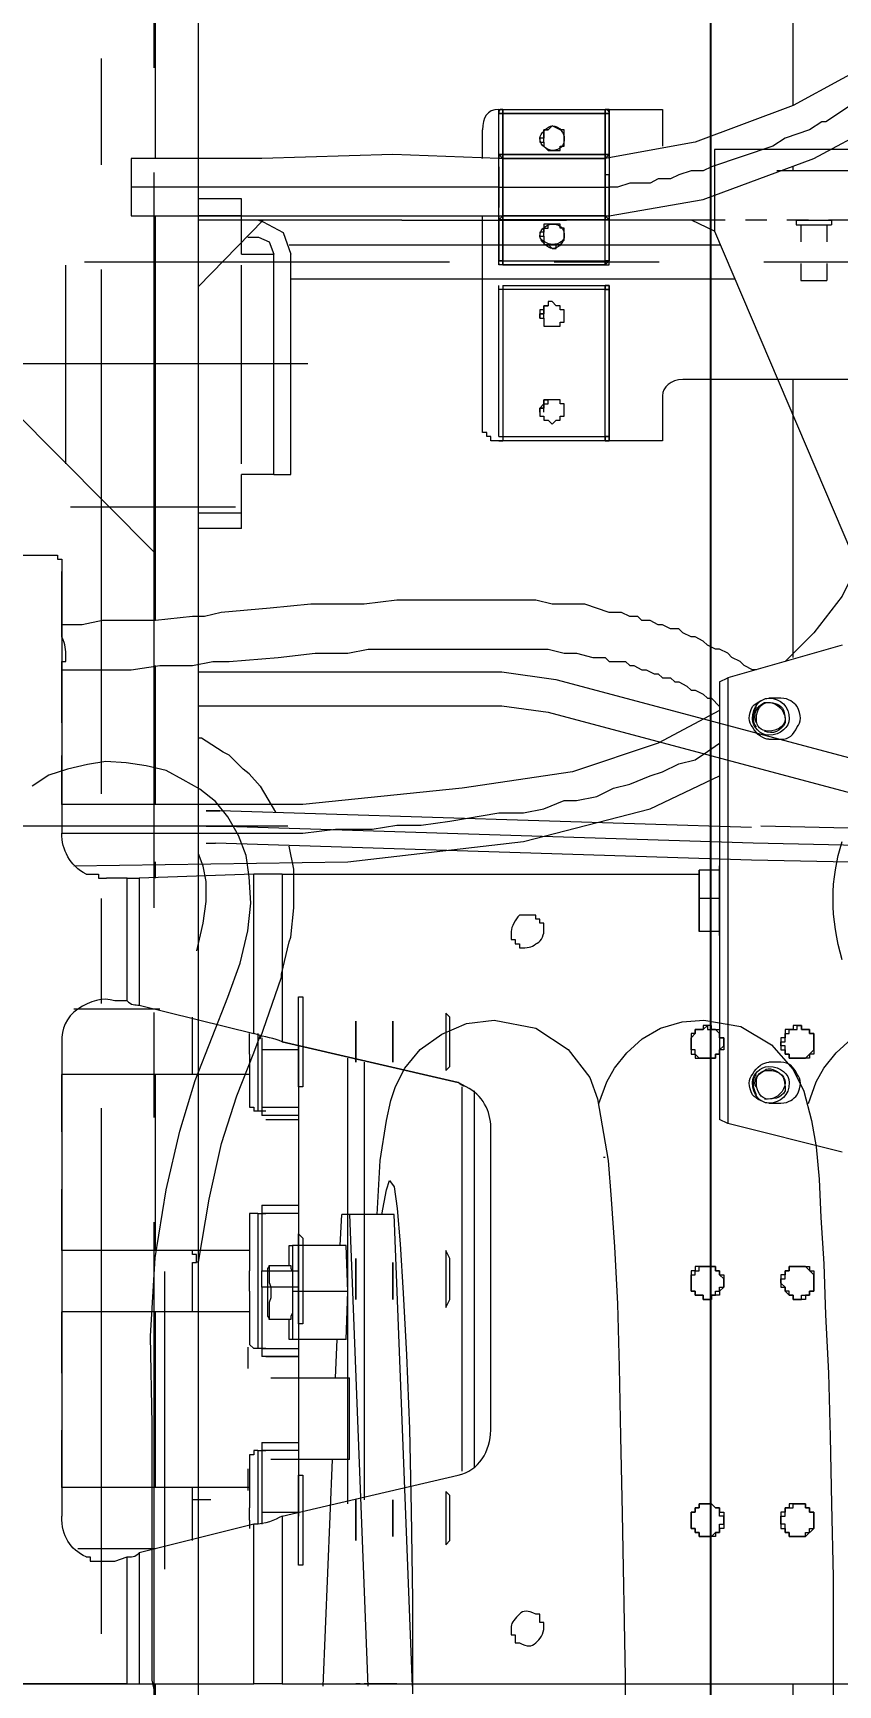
# Model space of a CAD drawing. Header units: millimetres. Extents: x 25083 to 52777, y 24772 to 45779.
# Drawn here: x 38457 to 38530.2, y 33716.9 to 33867 of the extents above; entities that cross this region are included whole.
import ezdxf

# ---------------------------------------------------------------- set-up
doc = ezdxf.new("R2010")
doc.units = ezdxf.units.MM
doc.layers.add('小车', color=7, linetype='Continuous')
doc.styles.get("Standard").update_dxf_attribs({"font": ''})
doc.styles.add('标准', font='', dxfattribs={"width": 0.667})
doc.styles.get('Standard').set_extended_font_data('SimSun')
doc.styles.get('标准').set_extended_font_data('FangSong_GB2312')
doc.dimstyles.new('ISO-25', dxfattribs={"dimtxt": 2.5, "dimasz": 2.5, "dimexe": 1.25, "dimexo": 0.625, "dimtad": 1, "dimtxsty": 'Standard', "dimcen": 2.5, "dimadec": 0, "dimazin": 0, "dimtfac": 1, "dimtmove": 0, "dimatfit": 3, "dimfxl": 1, "dimarcsym": 0})
doc.dimstyles.new('标准', dxfattribs={"dimtxt": 35, "dimasz": 4, "dimexe": 2, "dimexo": 0, "dimtad": 1, "dimdec": 1, "dimzin": 9, "dimdsep": 46, "dimtxsty": '标准', "dimcen": 0, "dimdle": 6, "dimazin": 2, "dimtfac": 1, "dimtdec": 1, "dimtmove": 0, "dimatfit": 3, "dimfxl": 1, "dimtolj": 1, "dimtzin": 0, "dimarcsym": 0})

# ---------------------------------------------------------------- blocks, each defined once
blk = doc.blocks.new('*D925')
at = {"color": 0, "lineweight": -2}
for p, q in [((29677.86, 34881.66), (29677.86, 32448.29)), ((40733.02, 34757.65), (40733.02, 32448.29)), ((29680.36, 32449.54), (40730.52, 32449.54))]:
    blk.add_line(p, q, dxfattribs=at)
at = {"color": 0}
for points in [[(29680.36, 32449.96), (29680.36, 32449.13), (29677.86, 32449.54)], [(40730.52, 32449.13), (40730.52, 32449.96), (40733.02, 32449.54)]]:
    blk.add_solid(points, dxfattribs=at)
at = {"layer": 'DEFPOINTS', "color": 0}
for p in [(29677.86, 34882.29), (40733.02, 34758.27), (40733.02, 32449.54)]:
    blk.add_point(p, dxfattribs=at)
at = {"color": 0, "insert": (35205.44, 32451.63), "char_height": 2.5, "attachment_point": 5}
blk.add_mtext('11055,15', dxfattribs=at)
blk = doc.blocks.new('zw$D2F4')
at = {"color": 7, "lineweight": 5}
for points in [[(640.22, 1040.18), (640.22, 1032.38)], [(537.73, 1037.21), (537.73, 1025.32)], [(537.73, 1025.32), (537.73, 1037.21)], [(640.22, 1032.38), (640.22, 1032.01)], [(596.03, 1031.26), (552.95, 1031.26)], [(555.55, 1019.38), (555.55, 1031.26)], [(555.55, 1031.26), (560.75, 1031.26)], [(555.55, 1031.26), (555.92, 1031.26)], [(555.55, 1031.26), (555.92, 1031.26)], [(555.92, 1031.26), (560.75, 1031.26)], [(560.75, 1031.26), (555.92, 1031.26)], [(565.95, 1031.26), (566.32, 1031.26)], [(566.32, 1031.26), (571.52, 1031.26)], [(571.15, 1031.26), (566.32, 1031.26)], [(571.15, 1031.26), (566.32, 1031.26)], [(571.52, 1031.26), (571.15, 1031.26)], [(571.15, 1031.26), (571.52, 1031.26)], [(571.52, 1019.38), (571.52, 1031.26)], [(577.09, 1019.38), (577.09, 1031.26)], [(577.09, 1031.26), (582.29, 1031.26)], [(577.46, 1031.26), (577.09, 1031.26)], [(577.09, 1031.26), (577.46, 1031.26)], [(577.46, 1031.26), (582.29, 1031.26)], [(577.46, 1031.26), (582.29, 1031.26)], [(582.29, 1031.26), (582.66, 1031.26)], [(587.86, 1031.26), (593.06, 1031.26)], [(592.69, 1031.26), (587.86, 1031.26)], [(592.69, 1031.26), (587.86, 1031.26)], [(593.06, 1031.26), (592.69, 1031.26)], [(592.69, 1031.26), (593.06, 1031.26)], [(593.06, 1019.38), (593.06, 1031.26)], [(639.11, 1031.26), (614.97, 1031.26)], [(614.97, 1031.26), (614.97, 1009.35), (615.34, 1006.38), (615.34, 1003.04), (615.71, 1000.81), (615.71, 998.58), (616.08, 995.98), (616.83, 991.53), (616.83, 989.3), (617.2, 987.44), (617.94, 985.59), (617.94, 984.47), (618.31, 982.62), (619.06, 981.13), (619.43, 979.65), (620.17, 977.79), (620.54, 976.67), (621.28, 975.19), (621.65, 973.7), (622.4, 972.59), (623.14, 971.48)], [(626.11, 971.48), (623.14, 977.05), (620.54, 984.84), (619.06, 994.87), (617.57, 1009.35), (617.57, 1031.26)], [(617.57, 1031.26), (622.03, 1031.26)], [(617.57, 1031.26), (622.03, 1031.26)], [(622.03, 1031.26), (617.57, 1031.26)], [(625, 1031.26), (629.82, 1031.26)], [(625, 1031.26), (629.45, 1031.26)], [(629.45, 1031.26), (625, 1031.26)], [(629.45, 1031.26), (629.82, 1031.26)], [(629.82, 1031.26), (629.82, 1024.95), (630.2, 1022.35), (630.2, 1019.38), (630.57, 1017.52), (630.57, 1016.04), (630.94, 1011.58), (631.31, 1008.24), (631.31, 1005.27), (631.68, 1003.41), (631.68, 987.07), (631.31, 985.59), (631.31, 984.47), (630.94, 982.99), (630.94, 981.87)], [(629.82, 1031.26), (630.2, 1031.26)], [(630.2, 1031.26), (630.57, 1031.26), (630.57, 1030.89), (630.94, 1030.89)], [(632.8, 1031.26), (633.17, 1031.26)], [(633.17, 1031.26), (633.91, 1031.26)], [(633.91, 1031.26), (638.37, 1031.26)], [(635.02, 981.5), (635.77, 983.73), (635.77, 986.7), (636.14, 988.19), (636.14, 1000.81), (635.77, 1003.78), (635.77, 1008.61), (635.4, 1012.32), (635.02, 1016.78), (634.65, 1018.27), (634.65, 1019.38), (634.28, 1022.72), (634.28, 1027.55), (633.91, 1029.41), (633.91, 1031.26)], [(634.28, 1031.26), (633.91, 1031.26)], [(633.91, 1031.26), (634.28, 1031.26)], [(634.28, 1031.26), (638.37, 1031.26)], [(638.37, 1031.26), (634.28, 1031.26)], [(638.37, 1031.26), (638.74, 1031.26)], [(638.74, 1031.26), (638.37, 1031.26)], [(640.22, 1032.01), (640.22, 1031.64), (639.85, 1031.64), (639.85, 1031.26), (639.11, 1031.26)], [(549.98, 1022.72), (549.98, 1029.78)], [(599, 1022.35), (599, 1030.15)], [(612, 1030.15), (612.37, 1005.27), (614.23, 989.3), (617.2, 977.79), (620.17, 971.48)], [(549.24, 1029.04), (549.24, 1028.66), (548.87, 1028.66), (548.87, 1026.81), (548.87, 1026.44)], [(611.26, 1029.04), (611.26, 1027.92), (610.89, 1027.92), (610.89, 1027.18)], [(548.87, 1026.44), (549.24, 1025.32)], [(599.74, 1025.32), (599.74, 1026.44)], [(610.89, 1025.32), (610.89, 1027.18)], [(537.73, 1025.32), (549.24, 1025.32)], [(599.74, 1025.32), (610.89, 1025.32)], [(671.05, 1024.95), (671.05, 991.53)], [(673.65, 1024.95), (671.05, 1024.95)], [(676.24, 1024.95), (675.5, 1024.95), (673.65, 1024.95)], [(673.65, 991.53), (673.65, 1024.95)], [(676.24, 991.53), (676.62, 1001.18), (676.24, 1013.07), (676.24, 1024.95)], [(537.73, 1024.21), (537.73, 1013.81)], [(549.61, 1024.21), (537.73, 1024.21)], [(552.21, 1013.81), (549.61, 1024.21)], [(599.37, 1024.21), (596.77, 1013.81)], [(610.89, 1024.21), (599.37, 1024.21)], [(611.26, 1013.81), (610.89, 1024.21)], [(476.08, 1022.72), (537.73, 1022.72)], [(555.55, 1022.72), (571.52, 1022.72)], [(577.09, 1022.72), (593.06, 1022.72)], [(610.89, 1022.72), (612.37, 1022.72)], [(617.57, 1022.72), (630.2, 1022.72)], [(634.28, 1022.72), (671.05, 1022.72)], [(676.24, 1022.72), (736.4, 1022.72)], [(550.73, 1019.38), (552.58, 1019.38)], [(552.58, 1019.38), (555.55, 1019.38)], [(555.55, 1014.18), (555.55, 1019.38)], [(571.52, 1014.18), (571.52, 1019.38)], [(571.52, 1019.38), (574.49, 1019.38)], [(574.49, 1019.38), (575.98, 1019.38), (575.98, 1019.01), (576.72, 1019.01), (576.72, 1019.38), (577.09, 1019.38)], [(577.09, 1014.18), (577.09, 1019.38)], [(593.06, 1014.18), (593.06, 1019.38)], [(593.06, 1019.38), (596.03, 1019.38)], [(596.03, 1019.38), (598.26, 1019.38)], [(552.58, 1014.18), (551.84, 1014.18)], [(558.9, 1013.44), (558.9, 1013.81), (558.52, 1013.81), (558.52, 1014.18), (558.15, 1014.18), (555.18, 1014.18)], [(571.15, 1014.18), (568.55, 1014.18), (568.18, 1013.81)], [(580.43, 1013.44), (580.43, 1014.18), (579.69, 1014.18), (577.09, 1014.18)], [(592.69, 1014.18), (590.09, 1014.18), (590.09, 1013.81), (589.72, 1013.81)], [(537.73, 1013.81), (552.21, 1013.81)], [(552.58, 1013.44), (552.21, 1013.44)], [(553.32, 1013.07), (552.21, 1013.07)], [(558.9, 1013.44), (555.18, 1013.44), (554.44, 1013.44), (552.58, 1013.44)], [(553.32, 1013.07), (553.32, 1009.73)], [(558.9, 1013.07), (553.32, 1013.07)], [(558.9, 1013.44), (558.9, 1012.7)], [(558.9, 1009.73), (558.9, 1013.07)], [(559.64, 1013.07), (559.64, 1009.73)], [(567.44, 1009.73), (567.44, 1013.07)], [(567.44, 1012.7), (567.44, 1009.73)], [(568.18, 1013.44), (568.18, 1013.81)], [(568.18, 1012.7), (568.18, 1013.44)], [(580.43, 1013.44), (572.64, 1013.44), (571.52, 1013.44), (568.18, 1013.44)], [(568.18, 1013.07), (568.18, 1009.73)], [(573.75, 1013.07), (568.18, 1013.07)], [(573.75, 1009.73), (573.75, 1013.07)], [(575.24, 1013.07), (575.24, 1009.73)], [(580.43, 1013.07), (575.24, 1013.07)], [(580.43, 1013.44), (580.43, 1012.7)], [(580.43, 1009.73), (580.43, 1013.07)], [(581.18, 1013.07), (581.18, 1009.73)], [(588.98, 1012.7), (588.98, 1009.73)], [(589.35, 1009.73), (589.35, 1013.07)], [(589.72, 1013.44), (589.72, 1013.81)], [(589.72, 1012.7), (589.72, 1013.44)], [(596.77, 1013.44), (589.72, 1013.44)], [(590.09, 1013.07), (590.09, 1009.73)], [(595.29, 1013.07), (590.09, 1013.07)], [(595.29, 1009.73), (595.29, 1013.07)], [(595.66, 1013.07), (595.29, 1013.07)], [(596.4, 1013.07), (595.66, 1013.07)], [(596.77, 1013.81), (611.26, 1013.81)], [(537.73, 1011.21), (537.73, 955.14)], [(552.95, 1011.21), (537.73, 1011.21)], [(552.95, 1011.21), (556.67, 995.24)], [(592.32, 995.24), (596.03, 1011.21)], [(596.03, 1011.21), (592.32, 995.24)], [(611.26, 1011.21), (596.03, 1011.21)], [(611.26, 1011.21), (611.26, 973.33)], [(552.58, 1009.35), (548.5, 1009.35), (548.5, 1009.73), (551.1, 1009.73), (552.58, 1009.73)], [(552.58, 1009.73), (556.67, 1009.73), (556.67, 1009.35), (554.44, 1009.35), (554.07, 1009.35), (552.58, 1009.35)], [(595.66, 1009.73), (552.95, 1009.73)], [(574.49, 1009.35), (570.41, 1009.35), (570.41, 1009.73), (572.64, 1009.73), (573.01, 1009.73), (574.49, 1009.73)], [(574.49, 1009.73), (578.58, 1009.73), (578.21, 1009.35), (575.98, 1009.35), (575.61, 1009.35), (574.49, 1009.35)], [(596.03, 1009.35), (591.95, 1009.35), (591.95, 1009.73), (594.17, 1009.73), (594.55, 1009.73), (596.03, 1009.73)], [(596.03, 1009.73), (600.12, 1009.73), (600.12, 1009.35), (597.89, 1009.35), (597.52, 1009.35), (596.03, 1009.35)], [(554.07, 1005.27), (594.55, 1005.27)], [(537.73, 1004.15), (537.73, 1004.53)], [(537.73, 1004.15), (537.73, 1003.78)], [(537.73, 1003.78), (537.73, 1003.41)], [(537.73, 1003.41), (537.73, 1003.78)], [(594.17, 1003.78), (554.44, 1003.78)], [(537.73, 1000.81), (537.73, 1003.41)], [(537.73, 1000.81), (537.73, 956.25)], [(552.58, 996.36), (550.35, 996.36), (550.73, 995.98), (551.1, 995.98), (552.58, 995.98)], [(552.58, 995.98), (554.81, 995.98), (555.18, 996.36), (554.44, 996.36), (554.07, 996.36), (552.58, 996.36)], [(574.49, 996.36), (571.89, 996.36), (572.64, 995.98), (573.01, 995.98), (574.49, 995.98)], [(574.49, 995.98), (576.35, 995.98), (577.09, 996.36), (576.35, 996.36), (575.61, 996.36), (574.49, 996.36)], [(596.03, 996.36), (593.43, 996.36), (593.8, 995.98), (594.17, 995.98), (594.55, 995.98), (596.03, 995.98)], [(596.03, 995.98), (598.26, 995.98), (598.63, 996.36), (597.89, 996.36), (597.52, 996.36), (596.03, 996.36)], [(557.04, 994.87), (591.95, 994.87)], [(591.95, 994.5), (592.32, 995.24)], [(557.41, 993.76), (591.57, 993.76)], [(560.75, 992.27), (588.23, 992.27)], [(650.62, 992.27), (650.99, 992.27), (650.99, 992.64), (651.36, 992.64), (651.36, 993.01), (652.11, 993.01), (652.48, 993.01)], [(650.62, 991.53), (650.62, 992.27)], [(652.48, 993.01), (671.05, 993.01)], [(676.24, 993.01), (678.84, 993.01)], [(542.93, 990.41), (542.18, 990.41), (542.18, 990.04), (541.44, 990.04), (541.44, 989.67)], [(606.06, 990.41), (605.32, 990.41), (605.32, 990.04), (604.94, 990.04), (604.94, 989.67), (604.57, 989.67)], [(650.62, 991.16), (650.62, 991.53)], [(650.62, 991.16), (650.62, 991.53)], [(650.62, 991.53), (650.62, 991.16)], [(650.62, 981.87), (650.62, 991.16)], [(650.99, 991.16), (650.62, 991.16)], [(650.99, 991.53), (664.36, 991.53)], [(650.99, 991.53), (650.99, 991.16)], [(650.99, 991.16), (650.99, 981.87)], [(664.36, 991.16), (650.99, 991.16)], [(664.36, 991.53), (664.73, 991.53)], [(664.36, 981.87), (664.36, 991.16)], [(664.73, 991.16), (664.36, 991.16)], [(664.73, 991.16), (664.73, 981.87)], [(666.59, 991.16), (666.59, 991.53)], [(666.59, 991.53), (666.96, 991.53)], [(666.59, 991.16), (666.59, 981.87)], [(666.96, 991.16), (666.59, 991.16)], [(666.59, 981.87), (666.59, 991.16)], [(666.59, 981.87), (666.59, 991.16)], [(666.59, 991.16), (666.96, 991.16)], [(666.96, 991.16), (666.59, 991.16)], [(666.96, 991.53), (666.96, 991.16)], [(670.67, 991.53), (666.96, 991.53)], [(666.96, 991.16), (666.96, 991.53)], [(670.67, 991.53), (666.96, 991.53)], [(666.96, 991.53), (680.33, 991.53)], [(666.96, 991.53), (666.96, 991.16)], [(666.96, 991.16), (666.96, 981.87)], [(666.96, 991.16), (670.67, 991.16)], [(666.96, 991.16), (666.96, 981.87)], [(666.96, 991.16), (666.96, 981.87)], [(670.67, 991.16), (666.96, 991.16)], [(680.33, 991.16), (666.96, 991.16)], [(670.67, 991.16), (670.67, 991.53)], [(670.67, 991.53), (671.05, 991.16)], [(671.05, 991.53), (670.67, 991.53)], [(670.67, 991.53), (670.67, 991.16)], [(671.05, 991.16), (670.67, 991.53)], [(670.67, 991.53), (673.65, 991.53)], [(670.67, 981.87), (670.67, 991.16)], [(671.05, 991.16), (670.67, 991.16)], [(670.67, 991.16), (670.67, 981.87)], [(670.67, 991.16), (671.05, 991.16)], [(671.05, 991.53), (671.05, 988.19)], [(671.05, 991.53), (671.79, 991.53)], [(671.05, 981.87), (671.05, 991.16)], [(671.05, 991.16), (673.65, 991.16)], [(673.65, 991.53), (673.65, 981.5)], [(673.65, 991.53), (676.62, 991.53)], [(673.65, 991.16), (676.24, 991.16)], [(675.5, 991.53), (676.24, 991.53)], [(676.24, 988.19), (676.24, 991.53)], [(676.24, 991.16), (676.62, 991.53)], [(676.62, 991.53), (676.24, 991.53)], [(676.62, 991.53), (676.24, 991.16)], [(676.62, 991.16), (676.24, 991.16)], [(676.24, 991.16), (676.24, 981.87)], [(676.24, 991.16), (676.62, 991.16)], [(676.62, 991.53), (676.62, 991.16)], [(676.62, 991.53), (680.33, 991.53)], [(676.62, 991.16), (676.62, 991.53)], [(676.62, 991.53), (680.33, 991.53)], [(676.62, 991.16), (676.62, 981.87)], [(676.62, 991.16), (680.33, 991.16)], [(676.62, 981.87), (676.62, 991.16)], [(680.33, 991.16), (676.62, 991.16)], [(680.33, 991.16), (680.33, 991.53)], [(680.33, 991.53), (680.7, 991.53), (680.7, 991.16)], [(680.33, 991.53), (680.33, 991.16)], [(680.33, 991.16), (680.33, 991.53)], [(680.33, 991.16), (680.33, 981.87)], [(680.7, 991.16), (680.33, 991.16)], [(680.33, 981.87), (680.33, 991.16)], [(680.33, 991.16), (680.33, 981.87)], [(680.33, 991.16), (680.7, 991.16)], [(680.7, 991.16), (680.33, 991.16)], [(680.7, 991.53), (680.7, 991.16)], [(680.7, 991.16), (680.7, 981.87)], [(680.7, 991.16), (680.7, 981.87)], [(680.7, 991.16), (680.7, 981.87)], [(676.24, 981.87), (676.24, 990.04)], [(542.93, 987.44), (543.3, 987.44), (543.3, 987.81), (544.04, 987.81), (544.04, 988.19)], [(606.06, 987.44), (606.8, 987.44), (606.8, 987.81), (607.17, 987.81), (607.17, 988.19), (607.54, 988.19)], [(654.33, 986.7), (654.33, 987.44), (653.96, 987.44), (653.59, 987.81), (652.85, 987.81), (652.85, 987.44), (652.48, 987.44), (652.48, 987.07)], [(653.22, 987.81), (653.59, 987.81), (653.59, 987.44), (654.33, 987.44), (654.33, 987.07)], [(654.33, 987.07), (654.33, 987.44), (653.59, 987.44), (653.59, 987.81), (653.22, 987.81)], [(653.22, 987.44), (653.59, 987.44)], [(653.59, 987.44), (653.96, 987.44)], [(653.96, 987.44), (653.96, 987.07), (654.33, 987.07)], [(663.25, 986.7), (663.25, 987.07), (662.88, 987.07), (662.88, 987.44), (662.5, 987.44), (662.5, 987.81), (661.76, 987.81), (661.76, 987.44), (661.02, 987.44), (661.02, 987.07)], [(661.76, 987.81), (662.13, 987.81), (662.13, 987.44), (662.88, 987.44), (662.88, 987.07)], [(662.88, 987.07), (662.88, 987.44), (662.13, 987.44), (662.13, 987.81), (661.76, 987.81)], [(661.76, 987.44), (662.13, 987.44)], [(662.13, 987.44), (662.5, 987.44)], [(662.5, 987.44), (662.88, 987.44), (662.88, 987.07)], [(670.3, 986.7), (670.3, 987.44), (669.93, 987.44), (669.56, 987.44), (669.56, 987.81), (669.19, 987.81), (669.19, 987.44), (668.45, 987.44), (668.45, 987.07)], [(669.19, 987.44), (669.93, 987.44), (669.93, 987.07), (670.3, 987.07)], [(671.05, 988.19), (671.05, 984.1)], [(676.24, 981.87), (676.24, 988.19)], [(679.22, 986.7), (678.84, 987.07), (678.84, 987.44), (678.47, 987.44), (678.1, 987.44), (678.1, 987.81), (677.73, 987.81), (677.73, 987.44), (677.36, 987.44), (676.99, 987.07)], [(677.73, 987.44), (678.84, 987.44), (678.84, 987.07)], [(652.48, 987.07), (652.11, 986.7)], [(652.11, 986.7), (652.48, 986.33), (652.48, 985.96), (652.85, 985.96), (652.85, 985.59), (653.96, 985.59), (653.96, 985.96), (654.33, 985.96), (654.33, 986.33)], [(654.33, 986.33), (654.33, 986.7)], [(661.02, 987.07), (661.02, 986.7)], [(661.02, 986.7), (661.02, 985.96), (661.39, 985.96), (661.39, 985.59), (661.76, 985.59), (662.5, 985.59), (662.5, 985.96), (662.88, 985.96), (662.88, 986.33)], [(662.88, 986.33), (663.25, 986.7)], [(668.45, 987.07), (668.07, 986.7)], [(668.07, 986.7), (668.07, 986.33), (668.45, 986.33), (668.45, 985.96), (668.82, 985.59), (669.93, 985.59), (669.93, 985.96), (670.3, 985.96)], [(670.3, 985.96), (670.3, 986.7)], [(676.99, 987.07), (676.99, 986.7)], [(676.99, 986.7), (676.99, 985.96), (677.36, 985.96), (677.36, 985.59), (677.73, 985.59), (678.84, 985.59), (678.84, 985.96)], [(678.84, 985.96), (679.22, 986.7)], [(671.05, 984.1), (671.05, 981.5)], [(630.94, 981.87), (630.57, 981.5), (630.57, 980.02), (630.2, 979.65), (630.2, 979.27), (629.82, 978.53), (629.82, 978.16), (629.45, 977.42), (629.45, 977.05), (629.08, 976.67), (629.08, 975.93), (628.71, 975.56), (628.71, 975.19), (628.34, 974.45), (627.97, 974.07), (627.97, 973.7), (627.6, 972.96), (627.23, 972.59), (627.23, 972.22), (626.48, 971.48)], [(629.82, 968.13), (629.82, 968.5), (630.2, 969.25), (630.57, 969.62), (630.94, 970.36), (631.31, 970.73), (631.68, 971.48), (631.68, 971.85), (632.05, 972.59), (632.42, 972.96), (632.8, 973.7), (632.8, 974.07), (633.17, 974.82), (633.54, 975.19), (633.54, 975.93), (633.91, 976.67), (633.91, 977.05), (634.28, 977.79), (634.28, 978.53), (634.65, 978.9), (634.65, 979.65), (635.02, 980.39), (635.02, 981.5)], [(650.62, 976.67), (650.62, 981.87)], [(650.62, 981.87), (650.62, 981.5), (650.99, 981.5)], [(650.62, 981.87), (650.62, 981.5), (650.99, 981.5)], [(650.62, 981.87), (650.99, 981.87)], [(650.99, 981.5), (650.99, 981.87), (650.62, 981.87)], [(650.99, 981.5), (650.62, 981.5), (650.62, 981.87)], [(650.99, 981.87), (664.36, 981.87)], [(650.99, 981.87), (650.99, 981.5)], [(650.99, 981.5), (654.71, 981.5)], [(650.99, 981.5), (654.71, 981.5)], [(654.71, 981.5), (650.99, 981.5)], [(664.36, 981.5), (650.99, 981.5)], [(655.08, 981.5), (654.71, 981.5)], [(654.71, 981.5), (656.56, 981.5)], [(658.79, 981.5), (660.65, 981.5)], [(660.65, 981.5), (660.28, 981.5)], [(660.65, 981.5), (664.36, 981.5)], [(660.65, 981.5), (664.36, 981.5)], [(664.36, 981.5), (660.65, 981.5)], [(664.36, 981.5), (664.73, 981.5), (664.73, 981.87)], [(664.36, 981.5), (664.73, 981.5), (664.73, 981.87)], [(664.73, 981.87), (664.36, 981.87)], [(664.36, 981.87), (664.36, 981.5)], [(664.36, 981.5), (664.36, 981.87)], [(664.36, 981.87), (664.73, 981.87)], [(664.73, 981.87), (664.73, 981.5), (664.36, 981.5)], [(666.59, 981.87), (666.96, 981.87)], [(666.59, 981.87), (666.59, 981.5), (666.96, 981.5)], [(666.96, 981.5), (666.59, 981.87)], [(666.96, 981.87), (666.59, 981.87)], [(666.59, 981.87), (666.96, 981.87)], [(666.96, 981.87), (666.96, 981.5)], [(666.96, 981.87), (671.05, 981.87)], [(666.96, 981.5), (666.96, 981.87)], [(666.96, 981.87), (670.67, 981.87)], [(666.96, 981.87), (680.33, 981.87)], [(666.96, 981.87), (666.96, 981.5)], [(666.96, 981.5), (671.05, 981.5)], [(666.96, 981.5), (670.67, 981.5)], [(670.67, 981.5), (666.96, 981.5)], [(680.33, 981.5), (666.96, 981.5)], [(670.67, 981.5), (670.67, 981.87)], [(671.05, 981.87), (670.67, 981.5)], [(670.67, 981.87), (670.67, 981.5)], [(671.05, 981.87), (670.67, 981.5)], [(671.05, 981.87), (670.67, 981.87)], [(670.67, 981.5), (671.05, 981.5)], [(673.65, 981.5), (670.67, 981.5)], [(673.65, 981.87), (671.05, 981.87)], [(671.05, 981.5), (672.53, 972.96), (676.24, 962.93), (679.22, 957.36)], [(671.05, 981.5), (673.65, 981.5)], [(673.65, 981.5), (674.76, 981.5), (674.76, 981.87), (675.87, 981.87), (676.24, 981.87)], [(676.24, 981.87), (673.65, 981.87)], [(682.93, 955.88), (681.07, 959.59), (679.59, 961.82), (679.59, 962.19), (678.84, 963.31), (678.1, 965.53), (677.36, 966.65), (675.5, 972.22), (675.13, 972.96), (675.13, 974.07), (674.76, 975.19), (674.39, 975.93), (674.39, 977.05), (674.02, 977.79), (674.02, 979.65), (673.65, 980.76), (673.65, 981.5)], [(676.62, 981.5), (673.65, 981.5)], [(677.73, 973.7), (676.24, 981.87)], [(676.24, 981.87), (676.62, 981.87)], [(676.24, 981.87), (676.62, 981.5)], [(676.24, 981.87), (676.62, 981.5)], [(676.62, 981.87), (676.24, 981.87)], [(676.24, 981.5), (680.33, 981.5)], [(676.24, 981.5), (676.62, 981.5)], [(676.62, 981.87), (676.62, 981.5)], [(680.33, 981.87), (676.62, 981.87)], [(676.62, 981.5), (676.62, 981.87)], [(676.62, 981.87), (680.33, 981.87)], [(676.62, 981.5), (680.33, 981.5)], [(680.33, 981.5), (676.62, 981.5)], [(680.33, 981.5), (680.33, 981.87)], [(680.33, 981.87), (680.7, 981.87)], [(680.33, 981.5), (680.7, 981.5), (680.7, 981.87)], [(680.7, 981.87), (680.7, 981.5), (680.33, 981.5)], [(680.33, 981.87), (680.33, 981.5)], [(680.7, 981.87), (680.33, 981.87)], [(680.33, 981.5), (680.33, 981.87)], [(680.33, 981.87), (680.7, 981.87)], [(680.7, 981.87), (680.7, 976.67)], [(654.71, 976.67), (650.62, 976.67)], [(680.7, 976.67), (677.36, 976.67)], [(554.07, 972.59), (554.07, 973.33), (553.7, 973.33), (553.7, 973.7), (553.32, 973.7), (553.32, 974.07), (551.84, 974.07), (551.84, 973.7), (551.47, 973.7), (551.47, 973.33), (551.1, 973.33), (551.1, 972.59)], [(551.1, 972.59), (551.1, 973.33), (551.47, 973.33), (551.47, 973.7), (551.84, 973.7), (551.84, 974.07), (553.32, 974.07), (553.32, 973.7), (553.7, 973.7), (553.7, 973.33), (554.07, 973.33), (554.07, 972.59)], [(575.61, 972.59), (575.61, 973.7), (575.24, 973.7), (575.24, 974.07), (574.86, 974.07), (573.38, 974.07), (573.38, 973.7), (573.01, 973.7), (573.01, 972.96), (572.64, 972.96), (572.64, 972.59)], [(572.64, 972.59), (572.64, 972.96), (573.01, 972.96), (573.01, 973.7), (573.38, 973.7), (573.38, 974.07), (574.86, 974.07), (574.86, 973.7), (575.24, 973.7), (575.24, 973.33), (575.61, 973.33), (575.61, 972.59)], [(597.52, 972.59), (597.52, 972.96), (597.15, 972.96), (597.15, 973.7), (596.77, 973.7), (596.77, 974.07), (594.92, 974.07), (594.92, 973.7), (594.55, 973.7), (594.55, 972.59)], [(594.55, 972.59), (594.55, 973.33), (594.92, 973.7), (595.29, 973.7), (595.29, 974.07), (596.4, 974.07), (596.77, 973.7), (597.15, 973.7), (597.15, 972.96), (597.52, 972.59)], [(656.19, 958.85), (656.19, 974.82)], [(707.44, 908.72), (706.32, 916.89), (702.98, 926.91), (697.78, 936.94), (691.84, 946.97), (685.9, 955.88), (681.07, 964.79), (677.73, 973.7)], [(551.1, 972.59), (551.1, 972.22), (551.47, 971.85), (551.47, 971.48), (551.84, 971.48), (552.21, 971.48), (552.21, 971.1), (552.95, 971.1), (552.95, 971.48), (553.7, 971.48), (553.7, 971.85), (554.07, 972.22), (554.07, 972.59)], [(554.07, 972.59), (554.07, 972.22), (553.7, 971.85), (553.7, 971.48), (553.32, 971.48), (553.32, 971.1), (551.84, 971.1), (551.84, 971.48), (551.47, 971.48), (551.47, 971.85), (551.1, 971.85), (551.1, 972.59)], [(572.64, 972.59), (572.64, 972.22), (573.01, 972.22), (573.01, 971.85), (573.38, 971.85), (573.38, 971.48), (573.75, 971.48), (573.75, 971.1), (574.49, 971.1), (574.86, 971.48), (575.24, 971.48), (575.24, 971.85), (575.61, 971.85), (575.61, 972.59)], [(575.61, 972.59), (575.61, 971.85), (575.24, 971.85), (575.24, 971.48), (574.86, 971.48), (574.86, 971.1), (573.75, 971.1), (573.38, 971.48), (573.01, 971.48), (573.01, 972.22), (572.64, 972.22), (572.64, 972.59)], [(594.55, 972.59), (594.55, 971.85), (594.92, 971.85), (594.92, 971.48), (595.29, 971.48), (595.66, 971.1), (596.4, 971.1), (596.4, 971.48), (596.77, 971.48), (597.15, 971.85), (597.15, 972.22), (597.52, 972.22), (597.52, 972.59)], [(597.52, 972.59), (597.15, 972.59), (597.15, 971.48), (596.77, 971.48), (596.4, 971.48), (596.4, 971.1), (595.29, 971.1), (595.29, 971.48), (594.92, 971.48), (594.92, 971.85), (594.55, 971.85), (594.55, 972.59)], [(606.06, 971.48), (606.06, 973.33)], [(607.54, 973.33), (606.06, 973.33)], [(606.06, 973.33), (607.54, 973.33)], [(606.06, 973.33), (607.54, 973.33)], [(607.54, 973.33), (610.14, 973.33)], [(610.14, 973.33), (607.54, 973.33)], [(607.54, 973.33), (609.03, 973.33)], [(609.03, 971.48), (609.03, 973.33)], [(609.03, 973.33), (610.14, 973.33)], [(611.63, 973.33), (610.14, 973.33)], [(610.14, 973.33), (611.63, 973.33)], [(610.14, 973.33), (611.63, 973.33)], [(611.63, 971.48), (611.63, 973.33)], [(588.6, 970.73), (588.98, 971.48)], [(628.71, 971.48), (588.98, 971.48)], [(605.69, 971.48), (606.43, 971.48)], [(606.06, 971.48), (609.03, 971.48)], [(606.43, 971.48), (607.17, 971.48)], [(607.17, 971.48), (609.03, 971.48)], [(609.03, 971.48), (611.63, 971.48)], [(610.51, 971.48), (609.03, 971.48)], [(611.26, 971.48), (610.51, 971.48)], [(611.26, 971.48), (612, 971.48)], [(628.71, 971.48), (629.08, 970.73)], [(675.13, 958.85), (675.13, 966.28)], [(476.08, 964.79), (537.73, 964.79)], [(554.07, 964.42), (554.07, 965.16), (553.7, 965.16), (553.7, 965.53), (553.32, 965.53), (553.32, 965.9), (551.84, 965.9), (551.84, 965.53), (551.47, 965.53), (551.47, 965.16), (551.1, 965.16), (551.1, 964.42)], [(551.1, 964.42), (551.1, 965.16), (551.47, 965.16), (551.47, 965.53), (551.84, 965.53), (552.21, 965.53), (552.21, 965.9), (552.95, 965.9), (552.95, 965.53), (553.7, 965.53), (553.7, 964.79), (554.07, 964.79), (554.07, 964.42)], [(575.61, 964.42), (575.61, 965.16), (575.24, 965.16), (575.24, 965.53), (574.86, 965.53), (574.86, 965.9), (573.75, 965.9), (573.75, 965.53), (573.38, 965.53), (573.01, 965.16), (573.01, 964.79), (572.64, 964.79), (572.64, 964.42)], [(572.64, 964.42), (572.64, 964.79), (573.01, 964.79), (573.01, 965.16), (573.38, 965.16), (573.38, 965.53), (573.75, 965.53), (574.12, 965.9), (574.49, 965.9), (574.49, 965.53), (575.24, 965.53), (575.24, 965.16), (575.61, 965.16), (575.61, 964.42)], [(597.52, 964.42), (597.52, 964.79), (597.15, 964.79), (597.15, 965.53), (596.77, 965.53), (596.4, 965.53), (596.4, 965.9), (595.29, 965.9), (595.29, 965.53), (594.92, 965.53), (594.92, 965.16), (594.55, 965.16), (594.55, 964.42)], [(594.55, 964.42), (594.55, 965.16), (594.92, 965.16), (594.92, 965.53), (595.29, 965.53), (595.66, 965.53), (595.66, 965.9), (596.03, 965.9), (596.03, 965.53), (596.77, 965.53), (596.77, 965.16), (597.15, 965.16), (597.15, 964.42), (597.52, 964.42)], [(642.45, 958.11), (640.22, 958.48), (636.51, 960.33), (633.17, 962.93), (630.57, 965.53)], [(630.94, 964.79), (656.19, 964.79)], [(675.13, 964.79), (675.5, 964.79)], [(681.07, 964.79), (736.4, 964.79)], [(551.1, 964.42), (551.1, 963.68), (551.47, 963.68), (551.47, 963.31), (551.84, 963.31), (551.84, 962.93), (553.32, 962.93), (553.32, 963.31), (553.7, 963.31), (553.7, 963.68), (554.07, 963.68), (554.07, 964.42)], [(554.07, 964.42), (554.07, 963.68), (553.7, 963.68), (553.7, 963.31), (553.32, 963.31), (553.32, 962.93), (551.84, 962.93), (551.1, 963.68), (551.1, 964.42)], [(572.64, 964.42), (572.64, 964.05), (573.01, 964.05), (573.01, 963.31), (573.38, 963.31), (573.38, 962.93), (574.86, 962.93), (575.61, 963.68), (575.61, 964.42)], [(575.61, 964.42), (575.61, 963.31), (575.24, 963.31), (575.24, 962.93), (574.86, 962.93), (573.38, 962.93), (573.38, 963.31), (573.01, 963.31), (573.01, 963.68), (572.64, 963.68), (572.64, 964.42)], [(594.55, 964.42), (594.55, 963.68), (595.29, 962.93), (596.77, 962.93), (596.77, 963.31), (597.15, 963.31), (597.15, 964.05), (597.52, 964.05), (597.52, 964.42)], [(597.52, 964.42), (597.52, 964.05), (597.15, 964.05), (597.15, 963.31), (596.77, 963.31), (596.77, 962.93), (596.4, 962.93), (594.92, 962.93), (594.92, 963.31), (594.55, 963.31), (594.55, 964.42)]]:
    blk.add_lwpolyline(points, dxfattribs=at)
for points in [[(552.58, 1004.53), (550.73, 1004.53), (551.1, 1004.53)], [(552.58, 1004.53), (554.44, 1004.53), (554.07, 1004.53)], [(574.49, 1004.53), (572.64, 1004.53), (573.01, 1004.53)], [(574.49, 1004.53), (576.35, 1004.53), (575.61, 1004.53)], [(596.03, 1004.53), (594.17, 1004.53), (594.55, 1004.53)], [(596.03, 1004.53), (597.89, 1004.53), (597.52, 1004.53)], [(552.58, 1001.18), (551.1, 1001.18)], [(552.58, 1001.18), (554.44, 1001.18), (554.07, 1001.18)], [(574.49, 1001.18), (572.64, 1001.18), (573.01, 1001.18)], [(574.49, 1001.18), (575.98, 1001.18), (575.61, 1001.18)], [(596.03, 1001.18), (594.17, 1001.18), (594.55, 1001.18)], [(596.03, 1001.18), (597.89, 1001.18), (597.52, 1001.18)]]:
    blk.add_lwpolyline(points, close=True, dxfattribs=at)
at = {"color": 7, "lineweight": 0}
for points in [[(586, 960.33), (588.6, 970.73)], [(629.08, 970.73), (588.6, 970.73)], [(632.05, 960.33), (629.08, 970.73)], [(590.46, 967.02), (590.46, 965.9)], [(594.17, 965.9), (594.17, 967.02)], [(623.51, 967.02), (623.51, 965.9)], [(627.23, 965.9), (627.23, 967.02)]]:
    blk.add_lwpolyline(points, dxfattribs=at)
at = {"color": 7, "lineweight": 5}
for points in [[(549.24, 1029.04), (549.98, 1030.52), (551.1, 1031.26), (552.95, 1031.26)], [(599, 1029.78), (598.26, 1030.89), (597.15, 1031.26), (596.03, 1031.26)], [(611.26, 1029.04), (612, 1030.52), (613.49, 1031.26), (614.97, 1031.26)], [(630.94, 1030.89), (631.68, 1030.89), (632.05, 1030.89), (632.8, 1031.26)], [(599.74, 1026.44), (600.12, 1027.55), (599.74, 1028.66), (599, 1029.78)], [(537.73, 1025.32), (537.73, 1024.95), (537.73, 1024.58), (537.73, 1024.21)], [(549.24, 1025.32), (549.24, 1024.95), (549.24, 1024.58), (549.61, 1024.21)], [(599.74, 1025.32), (599.37, 1024.95), (599.37, 1024.58), (599.37, 1024.21)], [(610.89, 1025.32), (610.89, 1024.95), (610.89, 1024.58), (610.89, 1024.21)], [(552.58, 1014.18), (552.95, 1014.18), (553.32, 1014.18), (553.7, 1014.18)], [(554.44, 1014.18), (554.07, 1014.18), (554.07, 1014.18), (553.7, 1014.18)], [(555.18, 1014.18), (555.18, 1014.18), (554.81, 1014.18), (554.44, 1014.18)], [(572.26, 1014.18), (571.89, 1014.18), (571.52, 1014.18), (571.15, 1014.18)], [(573.38, 1014.18), (573.01, 1014.18), (572.64, 1014.18), (572.26, 1014.18)], [(573.38, 1014.18), (573.75, 1014.18), (574.49, 1014.18), (575.24, 1014.18)], [(576.35, 1014.18), (575.98, 1014.18), (575.61, 1014.18), (575.24, 1014.18)], [(577.09, 1014.18), (576.72, 1014.18), (576.35, 1014.18), (576.35, 1014.18)], [(594.17, 1014.18), (593.8, 1014.18), (593.06, 1014.18), (592.69, 1014.18)], [(594.92, 1014.18), (594.55, 1014.18), (594.17, 1014.18), (594.17, 1014.18)], [(594.92, 1014.18), (595.66, 1014.18), (596.4, 1014.18), (596.77, 1014.18)], [(537.73, 1011.21), (537.73, 1011.95), (537.73, 1012.7), (537.73, 1013.81)], [(552.95, 1011.21), (552.58, 1011.95), (552.21, 1012.7), (552.21, 1013.81)], [(559.64, 1013.07), (559.27, 1013.07), (558.9, 1013.07), (558.9, 1013.07)], [(568.18, 1013.07), (568.18, 1013.07), (567.81, 1013.07), (567.44, 1013.07)], [(573.75, 1013.07), (574.12, 1013.07), (574.49, 1013.07), (575.24, 1013.07)], [(581.18, 1013.07), (580.81, 1013.07), (580.81, 1013.07), (580.43, 1013.07)], [(590.09, 1013.07), (589.72, 1013.07), (589.35, 1013.07), (589.35, 1013.07)], [(596.03, 1011.21), (596.4, 1011.95), (596.4, 1012.7), (596.77, 1013.81)], [(611.26, 1011.21), (611.26, 1011.95), (611.26, 1012.7), (611.26, 1013.81)], [(556.67, 995.24), (557.04, 993.39), (558.9, 992.27), (560.75, 992.27)], [(591.95, 994.5), (591.95, 994.5), (591.95, 994.87), (592.32, 995.24)], [(588.23, 992.27), (589.72, 992.27), (591.2, 993.01), (591.95, 994.5)], [(680.7, 991.53), (680.7, 992.64), (679.96, 993.01), (678.84, 993.01)], [(544.04, 989.67), (543.67, 990.04), (543.3, 990.41), (542.93, 990.41)], [(607.54, 989.67), (607.17, 990.04), (606.43, 990.41), (606.06, 990.41)], [(650.62, 991.53), (650.62, 991.53), (650.62, 991.53), (650.62, 991.53)], [(650.62, 991.53), (650.62, 991.53), (650.62, 991.53), (650.62, 991.53)], [(664.36, 991.16), (664.36, 991.53), (664.36, 991.53), (664.36, 991.53)], [(664.36, 991.16), (664.36, 991.16), (664.36, 991.16), (664.36, 991.16)], [(666.59, 991.16), (666.59, 991.53), (666.59, 991.53), (666.96, 991.53)], [(666.59, 991.53), (666.96, 991.53), (666.96, 991.53), (666.96, 991.53)], [(666.59, 991.16), (666.59, 991.16), (666.59, 991.53), (666.59, 991.53)], [(666.96, 991.53), (666.96, 991.53), (666.96, 991.53), (666.96, 991.53)], [(672.53, 991.53), (672.16, 991.53), (672.16, 991.53), (671.79, 991.53)], [(673.65, 991.53), (673.27, 991.53), (672.9, 991.53), (672.53, 991.53)], [(674.76, 991.53), (674.39, 991.53), (674.02, 991.53), (673.65, 991.53)], [(675.5, 991.53), (675.13, 991.53), (675.13, 991.53), (674.76, 991.53)], [(680.7, 991.16), (680.7, 991.53), (680.7, 991.53), (680.33, 991.53)], [(680.7, 991.16), (680.7, 991.53), (680.7, 991.53), (680.33, 991.53)], [(680.7, 991.53), (680.7, 991.53), (680.7, 991.53), (680.7, 991.53)], [(541.44, 989.67), (541.07, 988.93), (541.07, 988.56), (541.44, 988.19)], [(544.04, 988.19), (544.41, 988.93), (544.41, 989.3), (544.04, 989.67)], [(604.57, 989.67), (604.57, 988.93), (604.57, 988.56), (604.94, 988.19)], [(607.54, 988.19), (607.54, 988.93), (607.54, 989.3), (607.54, 989.67)], [(541.44, 988.19), (541.81, 987.81), (542.18, 987.44), (542.93, 987.44)], [(604.94, 988.19), (604.94, 987.81), (605.69, 987.44), (606.06, 987.44)], [(650.99, 981.87), (650.99, 981.87), (650.99, 981.87), (650.99, 981.87)], [(656.56, 981.5), (656.93, 981.5), (657.31, 981.5), (657.68, 981.5)], [(657.68, 981.5), (658.05, 981.5), (658.42, 981.5), (658.79, 981.5)], [(664.36, 981.87), (664.36, 981.87), (664.36, 981.87), (664.36, 981.87)], [(666.59, 981.87), (666.59, 981.87), (666.96, 981.5), (666.96, 981.5)], [(666.59, 981.87), (666.59, 981.87), (666.96, 981.5), (666.96, 981.5)], [(676.24, 981.5), (676.24, 981.5), (676.24, 981.5), (676.24, 981.5)], [(680.33, 981.5), (680.33, 981.5), (680.7, 981.5), (680.7, 981.87)], [(680.33, 981.5), (680.33, 981.5), (680.33, 981.5), (680.7, 981.5)], [(680.7, 981.87), (680.7, 981.87), (680.7, 981.87), (680.7, 981.87)], [(680.7, 981.5), (680.7, 981.87), (680.7, 981.87), (680.7, 981.87)], [(656.19, 974.82), (656.19, 975.93), (655.45, 976.67), (654.71, 976.67)], [(591.2, 968.13), (591.95, 968.5), (592.69, 968.5), (593.06, 968.13)], [(624.63, 968.13), (625, 968.5), (625.74, 968.5), (626.48, 968.13)]]:
    blk.add_open_spline(points, degree=3, dxfattribs=at)
for points in [[(669.19, 987.81), (668.82, 987.81), (668.07, 987.07), (668.07, 986.7), (668.07, 985.96), (668.82, 985.59), (669.19, 985.59), (669.93, 985.59), (670.3, 985.96), (670.3, 986.7), (670.3, 987.07), (669.93, 987.81), (669.19, 987.81)], [(669.19, 987.81), (668.82, 987.81), (668.45, 987.07), (668.45, 986.7), (668.45, 985.96), (668.82, 985.59), (669.19, 985.59), (669.93, 985.59), (670.3, 985.96), (670.3, 986.7), (670.3, 987.07), (669.93, 987.81), (669.19, 987.81)], [(678.1, 987.81), (677.36, 987.81), (676.99, 987.07), (676.99, 986.7), (676.99, 985.96), (677.36, 985.59), (678.1, 985.59), (678.47, 985.59), (679.22, 985.96), (679.22, 986.7), (679.22, 987.07), (678.47, 987.81), (678.1, 987.81)], [(678.1, 987.81), (677.36, 987.81), (676.99, 987.07), (676.99, 986.7), (676.99, 985.96), (677.36, 985.59), (678.1, 985.59), (678.47, 985.59), (679.22, 985.96), (679.22, 986.7), (679.22, 987.07), (678.47, 987.81), (678.1, 987.81)], [(592.32, 968.5), (591.2, 968.5), (590.46, 967.76), (590.46, 967.02), (590.46, 965.9), (591.2, 965.16), (592.32, 965.16), (593.06, 965.16), (593.8, 965.9), (593.8, 967.02), (593.8, 967.76), (593.06, 968.5), (592.32, 968.5)], [(592.32, 968.5), (591.2, 968.5), (590.46, 967.76), (590.46, 967.02), (590.46, 965.9), (591.2, 965.16), (592.32, 965.16), (593.06, 965.16), (593.8, 965.9), (593.8, 967.02), (593.8, 967.76), (593.06, 968.5), (592.32, 968.5)], [(592.32, 968.13), (591.57, 968.13), (590.83, 967.76), (590.83, 967.02), (590.83, 966.28), (591.57, 965.53), (592.32, 965.53), (593.06, 965.53), (593.43, 966.28), (593.43, 967.02), (593.43, 967.76), (593.06, 968.13), (592.32, 968.13)], [(625.37, 968.5), (624.63, 968.5), (623.88, 967.76), (623.88, 967.02), (623.88, 965.9), (624.63, 965.16), (625.37, 965.16), (626.48, 965.16), (627.23, 965.9), (627.23, 967.02), (627.23, 967.76), (626.48, 968.5), (625.37, 968.5)], [(625.37, 968.5), (624.63, 968.5), (623.88, 967.76), (623.88, 967.02), (623.88, 965.9), (624.63, 965.16), (625.37, 965.16), (626.48, 965.16), (627.23, 965.9), (627.23, 967.02), (627.23, 967.76), (626.48, 968.5), (625.37, 968.5)], [(625.37, 968.13), (624.63, 968.13), (624.25, 967.76), (624.25, 967.02), (624.25, 966.28), (624.63, 965.53), (625.37, 965.53), (626.11, 965.53), (626.85, 966.28), (626.85, 967.02), (626.85, 967.76), (626.11, 968.13), (625.37, 968.13)]]:
    blk.add_open_spline(points, degree=3, knots=[0, 0, 0, 0, 1, 1, 1, 2, 2, 2, 3, 3, 3, 4, 4, 4, 4], dxfattribs=at)
at = {"color": 7, "lineweight": 0}
for points in [[(590.46, 967.02), (590.46, 967.39), (590.83, 968.13), (591.2, 968.5)], [(591.2, 968.5), (591.95, 968.88), (592.69, 968.88), (593.06, 968.5)], [(591.95, 968.13), (592.32, 968.5), (593.06, 968.13), (593.43, 967.39)], [(593.06, 968.5), (593.8, 968.13), (594.17, 967.39), (594.17, 967.02)], [(623.51, 967.02), (623.51, 967.39), (623.88, 968.13), (624.63, 968.5)], [(624.63, 968.5), (625, 968.88), (625.74, 968.88), (626.48, 968.5)], [(625, 968.13), (625.74, 968.5), (626.48, 968.13), (626.85, 967.39)], [(626.48, 968.5), (626.85, 968.13), (627.23, 967.39), (627.23, 967.02)], [(591.57, 965.53), (590.83, 965.9), (590.83, 966.65), (590.83, 967.39)], [(593.43, 967.39), (593.8, 967.02), (593.43, 966.28), (593.06, 965.9)], [(625, 965.53), (624.25, 965.9), (623.88, 966.65), (624.25, 967.39)], [(626.85, 967.39), (626.85, 967.02), (626.85, 966.28), (626.48, 965.9)], [(590.46, 965.9), (590.46, 965.16), (590.83, 964.79), (591.2, 964.42)], [(593.06, 965.9), (592.69, 965.53), (591.95, 965.53), (591.57, 965.53)], [(593.06, 964.42), (593.8, 964.79), (594.17, 965.16), (594.17, 965.9)], [(623.51, 965.9), (623.51, 965.16), (623.88, 964.79), (624.63, 964.42)], [(626.48, 965.9), (626.11, 965.53), (625.37, 965.53), (625, 965.53)], [(626.48, 964.42), (626.85, 964.79), (627.23, 965.16), (627.23, 965.9)], [(591.2, 964.42), (591.95, 964.05), (592.69, 964.05), (593.06, 964.42)], [(624.63, 964.42), (625, 964.05), (625.74, 964.05), (626.48, 964.42)], [(603.46, 960.33), (607.17, 961.45), (610.89, 961.45), (614.23, 960.33)]]:
    blk.add_open_spline(points, degree=3, dxfattribs=at)
blk = doc.blocks.new('*D468')
at = {"layer": 'DEFPOINTS', "color": 0}
for p in [(36394.73, 116814.5), (36374.45, 116811.67), (36378.59, 116781.93)]:
    blk.add_point(p, dxfattribs=at)
at = {"layer": '小车', "color": 0, "lineweight": -2}
for p, q in [((36394.73, 116814.5), (36388.79, 116857.13)), ((36374.45, 116811.67), (36396.71, 116814.77)), ((36398.31, 116788.72), (36395.28, 116810.54)), ((36378.59, 116781.93), (36400.85, 116785.03))]:
    blk.add_line(p, q, dxfattribs=at)
at = {"layer": '小车', "color": 0}
for points in [[(36395.94, 116810.63), (36394.62, 116810.44), (36394.73, 116814.5)], [(36398.98, 116788.81), (36397.65, 116788.62), (36398.87, 116784.75)]]:
    blk.add_solid(points, dxfattribs=at)
at = {"layer": '小车', "color": 0, "insert": (36409.43, 116840.3), "char_height": 35, "attachment_point": 5, "rotation": 277.9254, "style": '标准'}
blk.add_mtext('\\A1;30', dxfattribs=at)
blk = doc.blocks.new('A$C1A4175F5')
at = {"layer": '小车', "color": 1, "lineweight": 0}
for points in [[(1126.465, 707.067), (1126.465, 659.472)], [(1131.224, 650.653), (1131.224, 660.312)], [(1131.224, 650.653), (1131.224, 660.312)], [(1126.465, 649.953), (1126.465, 640.294)], [(1126.465, 649.113), (1126.465, 616.077)], [(1075.51, 644.634), (1077.61, 645.614)], [(1156.422, 645.614), (1126.465, 615.517)], [(1071.03, 641.834), (1023.435, 641.834)], [(1090.068, 641.834), (1080.549, 641.834)], [(1132.764, 641.834), (1099.587, 641.834)], [(1118.485, 623.496), (1118.485, 641.554)], [(1131.224, 593.539), (1131.224, 641.134)], [(1131.224, 593.539), (1131.224, 641.134)], [(1134.444, 623.496), (1134.444, 641.554)], [(1112.466, 632.595), (1140.463, 632.595)], [(1126.465, 630.775), (1126.465, 583.18)], [(1119.045, 619.576), (1134.024, 619.576)], [(1126.465, 617.617), (1126.465, 585.14)], [(1126.605, 536.285), (1126.745, 544.264), (1126.325, 551.403), (1125.345, 557.563), (1124.085, 562.882), (1122.685, 567.502), (1121.145, 571.421), (1119.745, 575.061), (1118.625, 578.141), (1117.926, 581.08), (1117.646, 583.6), (1117.786, 585.98), (1118.066, 587.94), (1118.765, 589.759), (1119.745, 591.439), (1120.865, 592.839), (1122.265, 593.959), (1123.805, 594.799), (1125.345, 595.639), (1127.165, 596.059), (1128.984, 596.339), (1130.804, 596.479), (1132.484, 596.199), (1134.304, 595.779), (1135.984, 595.219), (1137.524, 594.239)], [(1126.605, 536.285), (1126.745, 544.264), (1126.325, 551.403), (1125.345, 557.563), (1124.085, 562.882), (1122.685, 567.502), (1121.145, 571.421), (1119.745, 575.061), (1118.625, 578.141), (1117.926, 581.08), (1117.646, 583.6), (1117.786, 585.98), (1118.066, 587.94), (1118.765, 589.759), (1119.745, 591.439), (1120.865, 592.839), (1122.265, 593.959), (1123.805, 594.799), (1125.345, 595.639), (1127.165, 596.059), (1128.984, 596.339), (1130.804, 596.479), (1132.484, 596.199), (1134.304, 595.779), (1135.984, 595.219), (1137.524, 594.239)], [(1072.01, 589.06), (1120.865, 590.599)], [(1114.286, 590.599), (1115.126, 590.599)], [(1115.126, 590.599), (1152.642, 590.599)], [(1121.705, 590.599), (1119.745, 590.599)], [(1052.832, 588.64), (1072.01, 589.06)], [(1131.224, 574.501), (1131.224, 584.02)], [(1131.224, 574.501), (1131.224, 584.02)], [(1126.465, 573.661), (1126.465, 564.142)], [(1131.224, 517.247), (1131.224, 564.982)], [(1131.224, 517.247), (1131.224, 564.982)], [(1126.465, 554.623), (1126.465, 506.888)], [(1125.485, 550.144), (1125.485, 523.126)], [(1125.485, 546.784), (1125.485, 525.786)], [(1126.605, 513.047), (1126.605, 536.285)], [(1126.605, 513.047), (1126.605, 536.285)], [(1116.526, 502.968), (1120.445, 503.808), (1123.665, 505.908), (1125.765, 509.128), (1126.605, 513.047)]]:
    blk.add_lwpolyline(points, dxfattribs=at)
at = {"layer": '小车', "color": 7, "lineweight": 0}
for points in [[(1122.405, 441.935), (1122.405, 696.289)], [(1045.413, 652.053), (1075.51, 652.053)], [(1075.51, 652.053), (1075.51, 644.634)], [(1118.485, 647.574), (1122.405, 647.574)], [(1118.485, 642.534), (1118.485, 647.574)], [(1075.51, 645.614), (1088.948, 645.614)], [(1075.51, 644.634), (1077.61, 645.614)], [(1081.809, 645.614), (1081.949, 645.614)], [(1081.809, 645.614), (1081.949, 645.614)], [(1103.927, 645.614), (1088.948, 645.614)], [(1103.927, 645.614), (1122.405, 645.614)], [(1116.526, 645.474), (1114.706, 644.494), (1114.006, 642.534)], [(1114.986, 645.614), (1116.526, 645.614)], [(1122.405, 639.594), (1116.526, 645.614)], [(1116.946, 645.614), (1116.526, 645.474)], [(1118.485, 646.034), (1122.405, 646.034)], [(1075.51, 644.634), (1060.531, 609.497)], [(1116.946, 644.074), (1115.966, 643.654), (1115.546, 642.534)], [(1117.926, 644.074), (1116.946, 644.074)], [(1114.146, 643.374), (1074.95, 643.374)], [(1114.006, 622.516), (1114.006, 642.534)], [(1115.546, 622.516), (1115.546, 642.534)], [(1118.485, 642.534), (1115.546, 642.534)], [(1114.006, 640.294), (1073.69, 640.294)], [(1115.546, 622.516), (1114.006, 622.516)], [(1115.546, 622.516), (1118.485, 622.516)], [(1118.485, 617.617), (1118.485, 622.516)], [(1118.485, 619.016), (1122.405, 619.016)], [(1118.485, 617.617), (1122.405, 617.617)], [(1089.928, 603.898), (1060.951, 596.199)], [(1094.828, 604.598), (1089.928, 603.898)], [(1122.405, 604.598), (1094.828, 604.598)], [(1090.628, 600.958), (1061.791, 593.259)], [(1094.828, 601.518), (1090.628, 600.958)], [(1122.405, 601.518), (1094.828, 601.518)], [(1116.806, 594.239), (1117.786, 595.359), (1118.345, 595.779), (1119.605, 597.039), (1120.165, 597.319), (1121.705, 598.299), (1122.125, 598.579), (1122.405, 598.579)], [(1116.806, 594.239), (1115.406, 591.859)], [(1072.15, 590.459), (1120.445, 591.999)], [(1072.15, 590.459), (1120.445, 591.999)], [(1121.705, 591.999), (1120.445, 591.999)], [(1120.445, 591.999), (1121.705, 591.999)], [(1052.692, 590.179), (1071.31, 590.599)], [(1052.692, 590.179), (1071.31, 590.599)], [(1072.15, 587.52), (1120.865, 589.06)], [(1072.15, 587.52), (1120.865, 589.06)], [(1116.806, 571.281), (1114.846, 576.881), (1114.846, 577.161), (1114.146, 580.1), (1114.006, 580.52), (1113.726, 583.18), (1113.726, 583.74), (1113.726, 585.98), (1113.726, 586.68), (1114.146, 588.78)], [(1121.705, 589.06), (1120.865, 589.06)], [(1121.705, 589.06), (1120.865, 589.06)], [(1052.832, 587.1), (1072.15, 587.52)], [(1052.832, 587.1), (1072.15, 587.52)], [(1122.545, 579.261), (1121.985, 581.78), (1121.705, 583.74), (1121.705, 585.56), (1121.985, 586.96), (1122.405, 588.08)], [(1066.971, 565.402), (1066.271, 567.362), (1065.571, 568.622), (1064.451, 570.022), (1063.051, 571.281), (1061.371, 572.261), (1059.552, 572.821), (1057.592, 572.961)], [(1076.49, 572.961), (1073.13, 572.401), (1070.33, 570.721), (1068.371, 568.482), (1067.391, 566.522), (1066.691, 563.862), (1066.271, 561.482), (1065.991, 558.543), (1065.851, 555.043), (1065.571, 550.843), (1065.431, 546.224), (1065.151, 540.904), (1065.011, 535.165), (1064.871, 529.006), (1064.731, 522.426), (1064.731, 515.847), (1064.731, 508.708)], [(1086.009, 565.402), (1085.309, 567.362), (1084.609, 568.622), (1083.489, 570.022), (1082.089, 571.281), (1080.409, 572.261), (1078.45, 572.821), (1076.49, 572.961)], [(1095.528, 572.961), (1091.748, 572.261), (1088.809, 570.301), (1086.849, 567.782), (1086.149, 565.822), (1085.169, 560.223), (1084.889, 556.723), (1084.609, 552.383), (1084.329, 547.204), (1084.189, 541.464), (1084.049, 535.165), (1083.909, 528.166), (1083.629, 513.327), (1083.629, 497.929)], [(1106.167, 555.323), (1105.887, 560.223), (1105.327, 563.862), (1104.907, 565.682), (1104.487, 566.942), (1103.647, 568.622), (1102.247, 570.301), (1100.287, 571.701), (1098.048, 572.681), (1095.528, 572.961)], [(1122.405, 550.284), (1122.405, 550.983), (1121.425, 556.723), (1120.305, 561.762), (1118.905, 566.102), (1117.366, 570.022), (1116.806, 571.561)], [(1122.405, 550.983), (1121.425, 556.723), (1120.305, 561.762), (1118.905, 566.102), (1117.366, 570.022), (1116.806, 571.561)], [(1085.449, 560.502), (1085.589, 560.502)], [(1105.747, 555.323), (1105.327, 557.563), (1105.047, 558.403), (1104.627, 557.843), (1104.347, 555.883), (1104.067, 552.663), (1103.787, 548.184), (1103.507, 542.584), (1103.227, 535.865), (1103.087, 528.446), (1102.947, 520.327), (1102.947, 511.787)], [(1102.947, 512.487), (1104.627, 555.323)], [(1104.627, 555.323), (1108.686, 555.323)], [(1108.686, 555.323), (1107.007, 512.487)], [(1108.686, 555.323), (1109.386, 555.323)], [(1109.526, 552.523), (1109.386, 555.323)], [(1108.826, 548.324), (1108.966, 552.523)], [(1108.966, 552.523), (1113.866, 552.523)], [(1113.866, 552.523), (1113.866, 548.324)], [(1114.146, 552.523), (1113.866, 552.523)], [(1114.146, 550.703), (1114.146, 552.523)], [(1114.006, 550.703), (1114.006, 550.564), (1114.006, 550.424), (1113.866, 550.144), (1113.866, 549.724), (1113.866, 549.444), (1113.866, 548.884), (1113.866, 548.464), (1113.866, 548.044), (1113.866, 547.624), (1113.866, 547.204), (1113.866, 546.784), (1113.866, 546.364), (1114.006, 546.084), (1114.006, 545.944), (1114.006, 545.804)], [(1115.966, 550.703), (1114.006, 550.703)], [(1115.966, 550.703), (1115.966, 550.564), (1115.966, 550.424), (1115.966, 550.144), (1115.966, 549.864), (1115.966, 549.584), (1115.966, 549.164), (1115.826, 548.744), (1115.826, 548.324)], [(1115.966, 545.804), (1115.966, 545.944), (1116.106, 546.084), (1116.106, 546.364), (1116.106, 546.784), (1116.106, 547.204), (1116.106, 547.624), (1116.106, 548.044), (1116.106, 548.464), (1116.106, 548.884), (1116.106, 549.444), (1116.106, 549.724), (1116.106, 550.144), (1116.106, 550.424), (1115.966, 550.564), (1115.966, 550.703)], [(1122.405, 550.983), (1122.545, 550.983)], [(1108.826, 548.324), (1113.866, 548.324)], [(1108.966, 543.984), (1108.826, 548.324)], [(1113.866, 548.324), (1113.866, 543.984)], [(1115.826, 548.324), (1115.826, 547.764), (1115.966, 547.344), (1115.966, 547.064), (1115.966, 546.644), (1115.966, 546.364), (1115.966, 546.084), (1115.966, 545.944), (1115.966, 545.804)], [(1114.006, 545.804), (1115.966, 545.804)], [(1114.146, 543.984), (1114.146, 545.804)], [(1108.966, 543.984), (1113.866, 543.984)], [(1109.106, 543.984), (1109.246, 543.984)], [(1109.946, 540.485), (1109.806, 543.984)], [(1113.866, 543.984), (1114.146, 543.984)], [(1117.926, 543.284), (1117.926, 541.324)], [(1108.686, 533.065), (1108.686, 540.485)], [(1115.826, 540.485), (1108.686, 540.485)], [(1108.686, 533.065), (1115.826, 533.065)], [(1109.246, 533.065), (1109.386, 533.065)], [(1111.066, 512.487), (1110.226, 533.065)], [(1117.926, 532.225), (1117.926, 530.266)], [(1121.285, 529.426), (1122.965, 529.426)]]:
    blk.add_lwpolyline(points, dxfattribs=at)
at = {"layer": '小车', "color": 6, "lineweight": 0}
for points in [[(1063.331, 645.614), (1065.151, 645.614)], [(1064.871, 645.614), (1064.871, 645.194)], [(1068.091, 645.614), (1064.871, 645.614)], [(1068.091, 645.194), (1064.871, 645.194)], [(1065.291, 645.194), (1065.291, 643.654)], [(1066.971, 645.614), (1068.931, 645.614)], [(1067.671, 645.194), (1067.671, 643.654)], [(1068.091, 645.614), (1068.091, 645.194)], [(1070.75, 645.614), (1072.71, 645.614)], [(1074.53, 645.614), (1075.51, 645.614)], [(1065.291, 641.694), (1065.291, 640.154)], [(1067.671, 641.694), (1067.671, 640.154)], [(1067.671, 640.154), (1065.291, 640.154)]]:
    blk.add_lwpolyline(points, dxfattribs=at)
at = {"layer": '小车'}
dim = blk.add_aligned_dim(p1=(410.909, 592.677), p2=(406.768, 622.421), distance=-20.472, dimstyle='标准', dxfattribs=at)
dim.commit()
dim.dimension.update_dxf_attribs({"geometry": '*D468', "text_midpoint": (441.753, 651.042), "insert": (-35967.681, -116189.253)})
blk = doc.blocks.new('zw$50CE')
blk.add_blockref('zw$D2F4', (22.01, 103.57))
at = {"layer": '小车', "ltscale": 10, "xscale": -1, "rotation": 270}
blk.add_blockref('A$C1A4175F5', (47.03, 0), dxfattribs=at)

msp = doc.modelspace()

# ---------------------------------------------------------------- linework, layer by layer
at = {"ltscale": 15}
msp.add_lwpolyline([(38518.63, 33273.983), (38518.63, 34140.649), (38598.63, 34140.649), (38598.63, 33273.983)], close=True, dxfattribs=at)

# ---------------------------------------------------------------- block references
at = {"rotation": 90}
msp.add_blockref('zw$50CE', (39594.481, 33157.316), dxfattribs=at)

# ---------------------------------------------------------------- dimensions: what is measured, and where the dimension line sits
dim = msp.add_linear_dim(base=(40733.0166, 32449.5434), p1=(29677.8617, 34882.2868), p2=(40733.0166, 34758.2702), dimstyle='ISO-25')
dim.commit()
dim.dimension.update_dxf_attribs({"geometry": '*D925', "text_midpoint": (35205.4391, 32449.5434), "dimtype": 160})

doc.saveas('drawing.dxf')
